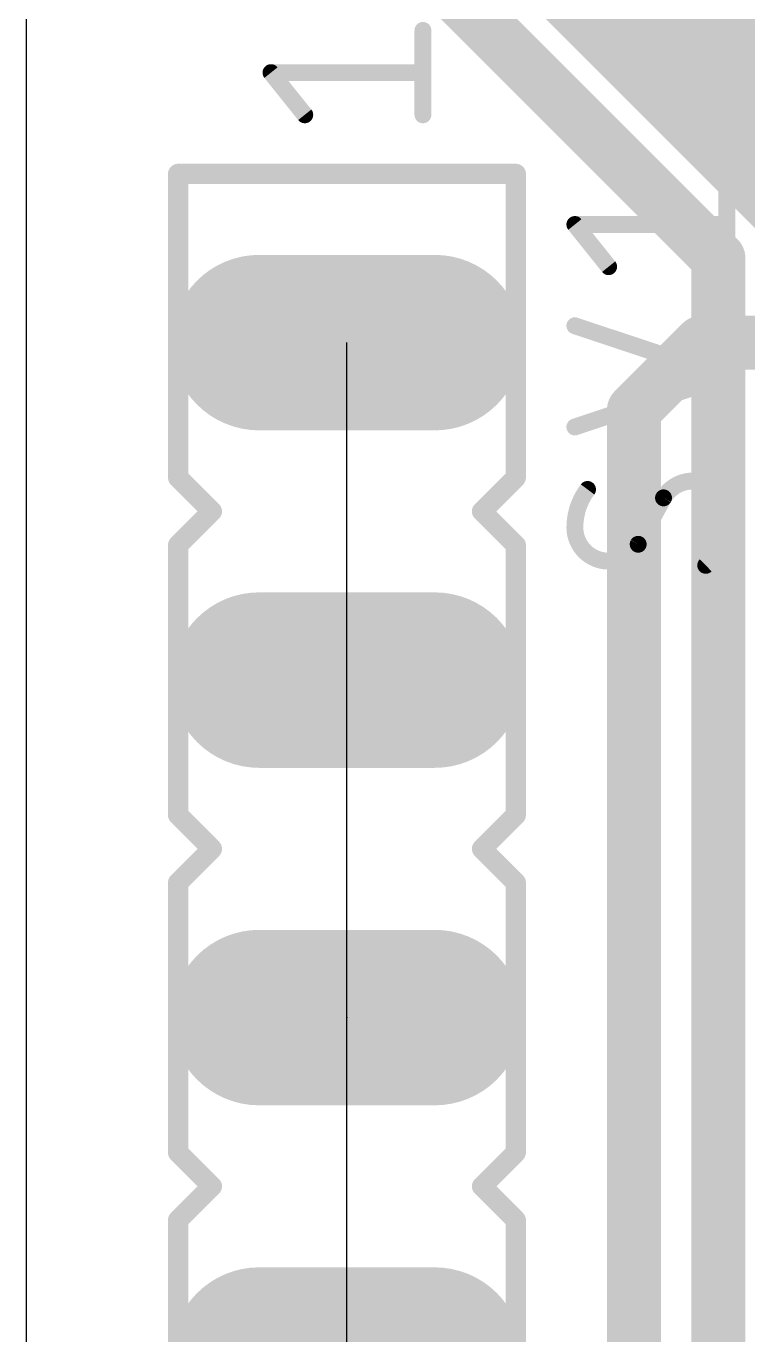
# Model space of a CAD drawing. Extents: x -0.1 to 1.18, y 0 to 3.76.
# Drawn here: x 0 to 0.2137, y 2.491 to 2.8788 of the extents above; entities that cross this region are included whole.
import ezdxf

# ---------------------------------------------------------------- set-up
doc = ezdxf.new("R2010")
doc.units = 0
for name, color, linetype in [('1', 12, 'CONTINUOUS'), ('16', 132, 'CONTINUOUS'), ('17', 110, 'CONTINUOUS'), ('19', 53, 'CONTINUOUS'), ('20', 31, 'CONTINUOUS'), ('21', 253, 'CONTINUOUS'), ('23', 53, 'CONTINUOUS'), ('25', 253, 'CONTINUOUS'), ('51', 253, 'CONTINUOUS')]:
    doc.layers.add(name, color=color, linetype=linetype)

# ---------------------------------------------------------------- blocks, each defined once
blk = doc.blocks.new('RECT')
blk.add_solid([(-0.5, -0.5), (0.5, -0.5), (-0.5, 0.5), (0.5, 0.5)])
blk = doc.blocks.new('LONGP100')
at = {"const_width": 1}
blk.add_lwpolyline([(-0.5, 0), (0.5, 0)], dxfattribs=at)
at = {"const_width": 0.5}
for points in [[(-0.5, 0.25, 1), (-0.5, -0.25)], [(0.5, -0.25, 1), (0.5, 0.25)]]:
    blk.add_lwpolyline(points, format="xyb", dxfattribs=at)

msp = doc.modelspace()

# ---------------------------------------------------------------- linework, layer by layer
at = {"layer": '1', "const_width": 0.016}
for points in [[(0.2, 2.785), (0.18, 2.765)], [(0.26, 2.785), (0.2, 2.785)], [(0.18, 2.765), (0.18, 2.455)]]:
    msp.add_lwpolyline(points, dxfattribs=at)
at = {"layer": '1', "const_width": 0.008}
for points in [[(0.2, 2.789, 1), (0.2, 2.781)], [(0.202828, 2.782172, 1), (0.197172, 2.787828)], [(0.184, 2.765, 1), (0.176, 2.765)], [(0.177172, 2.767828, 1), (0.182828, 2.762172)]]:
    msp.add_lwpolyline(points, format="xyb", dxfattribs=at)
at = {"layer": '16'}
for points, const_width in [([(0.095, 2.92), (0.205, 2.81)], 0.016), ([(0.221994, 2.835433), (0.152966, 2.904461)], 0.032), ([(0.177426, 2.88), (0.297574, 2.88)], 0.032), ([(0.209426, 2.848), (0.265574, 2.848)], 0.032), ([(0.230433, 2.826994), (0.221994, 2.835433)], 0.032), ([(0.205, 2.81), (0.205, 1.855)], 0.016)]:
    msp.add_lwpolyline(points, dxfattribs=dict(at, const_width=const_width))
for points, const_width in [([(0.177426, 2.888, 1), (0.177426, 2.872)], 0.016), ([(0.209426, 2.856, 1), (0.209426, 2.84)], 0.016), ([(0.22765, 2.84109, 1), (0.216337, 2.829776)], 0.016), ([(0.216337, 2.829776, 1), (0.22765, 2.84109)], 0.016), ([(0.209, 2.81, 1), (0.201, 2.81)], 0.008), ([(0.202172, 2.807172, 1), (0.207828, 2.812828)], 0.008)]:
    msp.add_lwpolyline(points, format="xyb", dxfattribs=dict(at, const_width=const_width))
at = {"layer": '19'}
for p, q in [((0.095, 2.585), (0.095, 2.785)), ((0.095, 2.485), (0.095, 2.585))]:
    msp.add_line(p, q, dxfattribs=at)
at = {"layer": '20'}
msp.add_line((0, 3.5), (0, 0), dxfattribs=at)
at = {"layer": '21'}
for points, const_width in [([(0.1175, 2.8525), (0.1175, 2.8775)], 0.005), ([(0.0825, 2.8525), (0.0725, 2.865)], 0.005), ([(0.0725, 2.865), (0.1175, 2.865)], 0.005), ([(0.145, 2.835), (0.045, 2.835)], 0.006), ([(0.045, 2.835), (0.045, 2.745)], 0.006), ([(0.145, 2.745), (0.145, 2.835)], 0.006), ([(0.045, 2.745), (0.055, 2.735)], 0.006), ([(0.135, 2.735), (0.145, 2.745)], 0.006), ([(0.055, 2.735), (0.045, 2.725)], 0.006), ([(0.145, 2.725), (0.135, 2.735)], 0.006), ([(0.045, 2.725), (0.045, 2.645)], 0.006), ([(0.145, 2.645), (0.145, 2.725)], 0.006), ([(0.045, 2.645), (0.055, 2.635)], 0.006), ([(0.135, 2.635), (0.145, 2.645)], 0.006), ([(0.055, 2.635), (0.045, 2.625)], 0.006), ([(0.145, 2.625), (0.135, 2.635)], 0.006), ([(0.045, 2.625), (0.045, 2.545)], 0.006), ([(0.145, 2.545), (0.145, 2.625)], 0.006), ([(0.045, 2.545), (0.055, 2.535)], 0.006), ([(0.135, 2.535), (0.145, 2.545)], 0.006), ([(0.055, 2.535), (0.045, 2.525)], 0.006), ([(0.145, 2.525), (0.135, 2.535)], 0.006), ([(0.045, 2.525), (0.045, 2.445)], 0.006), ([(0.145, 2.445), (0.145, 2.525)], 0.006)]:
    msp.add_lwpolyline(points, dxfattribs=dict(at, const_width=const_width))
for points, const_width in [([(0.11875, 2.8775, 1), (0.11625, 2.8775)], 0.0025), ([(0.073476, 2.865781, 1), (0.071524, 2.864219)], 0.0025), ([(0.0725, 2.86625, 1), (0.0725, 2.86375)], 0.0025), ([(0.1175, 2.86375, 1), (0.1175, 2.86625)], 0.0025), ([(0.081524, 2.851719, 1), (0.083476, 2.853281)], 0.0025), ([(0.11625, 2.8525, 1), (0.11875, 2.8525)], 0.0025), ([(0.045, 2.8365, 1), (0.045, 2.8335)], 0.003), ([(0.0465, 2.835, 1), (0.0435, 2.835)], 0.003), ([(0.1465, 2.835, 1), (0.1435, 2.835)], 0.003), ([(0.145, 2.8335, 1), (0.145, 2.8365)], 0.003), ([(0.046061, 2.746061, 1), (0.043939, 2.743939)], 0.003), ([(0.0435, 2.745, 1), (0.0465, 2.745)], 0.003), ([(0.1435, 2.745, 1), (0.1465, 2.745)], 0.003), ([(0.146061, 2.743939, 1), (0.143939, 2.746061)], 0.003), ([(0.056061, 2.733939, 1), (0.053939, 2.736061)], 0.003), ([(0.136061, 2.736061, 1), (0.133939, 2.733939)], 0.003), ([(0.053939, 2.733939, 1), (0.056061, 2.736061)], 0.003), ([(0.133939, 2.736061, 1), (0.136061, 2.733939)], 0.003), ([(0.0465, 2.725, 1), (0.0435, 2.725)], 0.003), ([(0.043939, 2.726061, 1), (0.046061, 2.723939)], 0.003), ([(0.1465, 2.725, 1), (0.1435, 2.725)], 0.003), ([(0.143939, 2.723939, 1), (0.146061, 2.726061)], 0.003), ([(0.046061, 2.646061, 1), (0.043939, 2.643939)], 0.003), ([(0.0435, 2.645, 1), (0.0465, 2.645)], 0.003), ([(0.1435, 2.645, 1), (0.1465, 2.645)], 0.003), ([(0.146061, 2.643939, 1), (0.143939, 2.646061)], 0.003), ([(0.056061, 2.633939, 1), (0.053939, 2.636061)], 0.003), ([(0.053939, 2.633939, 1), (0.056061, 2.636061)], 0.003), ([(0.136061, 2.636061, 1), (0.133939, 2.633939)], 0.003), ([(0.133939, 2.636061, 1), (0.136061, 2.633939)], 0.003), ([(0.0465, 2.625, 1), (0.0435, 2.625)], 0.003), ([(0.043939, 2.626061, 1), (0.046061, 2.623939)], 0.003), ([(0.1465, 2.625, 1), (0.1435, 2.625)], 0.003), ([(0.143939, 2.623939, 1), (0.146061, 2.626061)], 0.003), ([(0.046061, 2.546061, 1), (0.043939, 2.543939)], 0.003), ([(0.146061, 2.543939, 1), (0.143939, 2.546061)], 0.003), ([(0.0435, 2.545, 1), (0.0465, 2.545)], 0.003), ([(0.1435, 2.545, 1), (0.1465, 2.545)], 0.003), ([(0.056061, 2.533939, 1), (0.053939, 2.536061)], 0.003), ([(0.053939, 2.533939, 1), (0.056061, 2.536061)], 0.003), ([(0.136061, 2.536061, 1), (0.133939, 2.533939)], 0.003), ([(0.133939, 2.536061, 1), (0.136061, 2.533939)], 0.003), ([(0.0465, 2.525, 1), (0.0435, 2.525)], 0.003), ([(0.043939, 2.526061, 1), (0.046061, 2.523939)], 0.003), ([(0.1465, 2.525, 1), (0.1435, 2.525)], 0.003), ([(0.143939, 2.523939, 1), (0.146061, 2.526061)], 0.003)]:
    msp.add_lwpolyline(points, format="xyb", dxfattribs=dict(at, const_width=const_width))
at = {"layer": '23'}
msp.add_point((0.095, 2.585), dxfattribs=at)
at = {"layer": '25', "const_width": 0.005}
for points in [[(0.2075, 2.8075), (0.2075, 2.8325)], [(0.1725, 2.8075), (0.1625, 2.82)], [(0.1625, 2.82), (0.2075, 2.82)], [(0.2075, 2.775), (0.1625, 2.79)], [(0.1625, 2.76), (0.2075, 2.775)], [(0.18875, 2.739), (0.18125, 2.72525)]]:
    msp.add_lwpolyline(points, dxfattribs=at)
at = {"layer": '25'}
for points, const_width in [([(0.20875, 2.8325, 1), (0.20625, 2.8325)], 0.0025), ([(0.163476, 2.820781, 1), (0.161524, 2.819219)], 0.0025), ([(0.1625, 2.82125, 1), (0.1625, 2.81875)], 0.0025), ([(0.2075, 2.81875, 1), (0.2075, 2.82125)], 0.0025), ([(0.171524, 2.806719, 1), (0.173476, 2.808281)], 0.0025), ([(0.20625, 2.8075, 1), (0.20875, 2.8075)], 0.0025), ([(0.162895, 2.791186, 1), (0.162105, 2.788814)], 0.0025), ([(0.207895, 2.773814, 1), (0.207105, 2.776186)], 0.0025), ([(0.207105, 2.773814, 1), (0.207895, 2.776186)], 0.0025), ([(0.162105, 2.761186, 1), (0.162895, 2.758814)], 0.0025), ([(0.1975, 2.744, 0.265564), (0.18875, 2.739)], 0.005), ([(0.2075, 2.734, 0.414214), (0.1975, 2.744)], 0.005), ([(0.1975, 2.74525, 1), (0.1975, 2.74275)], 0.0025), ([(0.1975, 2.74275, 1), (0.1975, 2.74525)], 0.0025), ([(0.16625, 2.7415, 0.162278), (0.1625, 2.73025)], 0.005), ([(0.16725, 2.74075, 1), (0.16525, 2.74225)], 0.0025), ([(0.187673, 2.739635, 1), (0.189827, 2.738365)], 0.0025), ([(0.189847, 2.738401, 1), (0.187653, 2.739599)], 0.0025), ([(0.20125, 2.719, 0.2), (0.2075, 2.734)], 0.005), ([(0.20875, 2.734, 1), (0.20625, 2.734)], 0.0025), ([(0.20625, 2.734, 1), (0.20875, 2.734)], 0.0025), ([(0.1625, 2.73025, 0.414214), (0.1725, 2.72025)], 0.005), ([(0.16375, 2.73025, 1), (0.16125, 2.73025)], 0.0025), ([(0.16125, 2.73025, 1), (0.16375, 2.73025)], 0.0025), ([(0.1725, 2.72025, 0.265564), (0.18125, 2.72525)], 0.005), ([(0.180153, 2.725849, 1), (0.182347, 2.724651)], 0.0025), ([(0.182327, 2.724615, 1), (0.180173, 2.725885)], 0.0025), ([(0.1725, 2.7215, 1), (0.1725, 2.719)], 0.0025), ([(0.1725, 2.719, 1), (0.1725, 2.7215)], 0.0025), ([(0.20037, 2.719888, 1), (0.20213, 2.718112)], 0.0025)]:
    msp.add_lwpolyline(points, format="xyb", dxfattribs=dict(at, const_width=const_width))
at = {"layer": '51', "const_width": 0.006}
for points in [[(0.115, 2.805), (0.075, 2.805)], [(0.075, 2.805), (0.075, 2.795)], [(0.115, 2.795), (0.115, 2.805)], [(0.075, 2.795), (0.065, 2.795)], [(0.065, 2.795), (0.065, 2.775)], [(0.125, 2.795), (0.115, 2.795)], [(0.125, 2.775), (0.125, 2.795)], [(0.065, 2.775), (0.075, 2.775)], [(0.075, 2.775), (0.075, 2.765)], [(0.115, 2.765), (0.115, 2.775)], [(0.115, 2.775), (0.125, 2.775)], [(0.075, 2.765), (0.115, 2.765)], [(0.115, 2.705), (0.075, 2.705)], [(0.075, 2.705), (0.075, 2.695)], [(0.115, 2.695), (0.115, 2.705)], [(0.075, 2.695), (0.065, 2.695)], [(0.065, 2.695), (0.065, 2.675)], [(0.125, 2.695), (0.115, 2.695)], [(0.125, 2.675), (0.125, 2.695)], [(0.065, 2.675), (0.075, 2.675)], [(0.075, 2.675), (0.075, 2.665)], [(0.115, 2.665), (0.115, 2.675)], [(0.115, 2.675), (0.125, 2.675)], [(0.075, 2.665), (0.115, 2.665)], [(0.115, 2.605), (0.075, 2.605)], [(0.075, 2.605), (0.075, 2.595)], [(0.115, 2.595), (0.115, 2.605)], [(0.075, 2.595), (0.065, 2.595)], [(0.065, 2.595), (0.065, 2.575)], [(0.125, 2.595), (0.115, 2.595)], [(0.125, 2.575), (0.125, 2.595)], [(0.065, 2.575), (0.075, 2.575)], [(0.075, 2.575), (0.075, 2.565)], [(0.115, 2.565), (0.115, 2.575)], [(0.115, 2.575), (0.125, 2.575)], [(0.075, 2.565), (0.115, 2.565)], [(0.115, 2.505), (0.075, 2.505)], [(0.075, 2.505), (0.075, 2.495)], [(0.115, 2.495), (0.115, 2.505)], [(0.075, 2.495), (0.065, 2.495)], [(0.065, 2.495), (0.065, 2.475)], [(0.125, 2.495), (0.115, 2.495)], [(0.125, 2.475), (0.125, 2.495)]]:
    msp.add_lwpolyline(points, dxfattribs=at)
at = {"layer": '51', "const_width": 0.003}
for points in [[(0.075, 2.8065, 1), (0.075, 2.8035)], [(0.0765, 2.805, 1), (0.0735, 2.805)], [(0.1165, 2.805, 1), (0.1135, 2.805)], [(0.115, 2.8035, 1), (0.115, 2.8065)], [(0.065, 2.7965, 1), (0.065, 2.7935)], [(0.0665, 2.795, 1), (0.0635, 2.795)], [(0.0735, 2.795, 1), (0.0765, 2.795)], [(0.075, 2.7935, 1), (0.075, 2.7965)], [(0.115, 2.7965, 1), (0.115, 2.7935)], [(0.1135, 2.795, 1), (0.1165, 2.795)], [(0.1265, 2.795, 1), (0.1235, 2.795)], [(0.125, 2.7935, 1), (0.125, 2.7965)], [(0.065, 2.7765, 1), (0.065, 2.7735)], [(0.0635, 2.775, 1), (0.0665, 2.775)], [(0.0765, 2.775, 1), (0.0735, 2.775)], [(0.075, 2.7735, 1), (0.075, 2.7765)], [(0.1165, 2.775, 1), (0.1135, 2.775)], [(0.115, 2.7765, 1), (0.115, 2.7735)], [(0.1235, 2.775, 1), (0.1265, 2.775)], [(0.125, 2.7735, 1), (0.125, 2.7765)], [(0.075, 2.7665, 1), (0.075, 2.7635)], [(0.0735, 2.765, 1), (0.0765, 2.765)], [(0.1135, 2.765, 1), (0.1165, 2.765)], [(0.115, 2.7635, 1), (0.115, 2.7665)], [(0.075, 2.7065, 1), (0.075, 2.7035)], [(0.0765, 2.705, 1), (0.0735, 2.705)], [(0.1165, 2.705, 1), (0.1135, 2.705)], [(0.115, 2.7035, 1), (0.115, 2.7065)], [(0.065, 2.6965, 1), (0.065, 2.6935)], [(0.0665, 2.695, 1), (0.0635, 2.695)], [(0.0735, 2.695, 1), (0.0765, 2.695)], [(0.075, 2.6935, 1), (0.075, 2.6965)], [(0.115, 2.6965, 1), (0.115, 2.6935)], [(0.1135, 2.695, 1), (0.1165, 2.695)], [(0.1265, 2.695, 1), (0.1235, 2.695)], [(0.125, 2.6935, 1), (0.125, 2.6965)], [(0.065, 2.6765, 1), (0.065, 2.6735)], [(0.0635, 2.675, 1), (0.0665, 2.675)], [(0.0765, 2.675, 1), (0.0735, 2.675)], [(0.075, 2.6735, 1), (0.075, 2.6765)], [(0.1165, 2.675, 1), (0.1135, 2.675)], [(0.115, 2.6765, 1), (0.115, 2.6735)], [(0.1235, 2.675, 1), (0.1265, 2.675)], [(0.125, 2.6735, 1), (0.125, 2.6765)], [(0.075, 2.6665, 1), (0.075, 2.6635)], [(0.115, 2.6635, 1), (0.115, 2.6665)], [(0.0735, 2.665, 1), (0.0765, 2.665)], [(0.1135, 2.665, 1), (0.1165, 2.665)], [(0.075, 2.6065, 1), (0.075, 2.6035)], [(0.0765, 2.605, 1), (0.0735, 2.605)], [(0.1165, 2.605, 1), (0.1135, 2.605)], [(0.115, 2.6035, 1), (0.115, 2.6065)], [(0.065, 2.5965, 1), (0.065, 2.5935)], [(0.0665, 2.595, 1), (0.0635, 2.595)], [(0.0735, 2.595, 1), (0.0765, 2.595)], [(0.075, 2.5935, 1), (0.075, 2.5965)], [(0.115, 2.5965, 1), (0.115, 2.5935)], [(0.1135, 2.595, 1), (0.1165, 2.595)], [(0.1265, 2.595, 1), (0.1235, 2.595)], [(0.125, 2.5935, 1), (0.125, 2.5965)], [(0.065, 2.5765, 1), (0.065, 2.5735)], [(0.0635, 2.575, 1), (0.0665, 2.575)], [(0.0765, 2.575, 1), (0.0735, 2.575)], [(0.075, 2.5735, 1), (0.075, 2.5765)], [(0.1165, 2.575, 1), (0.1135, 2.575)], [(0.115, 2.5765, 1), (0.115, 2.5735)], [(0.1235, 2.575, 1), (0.1265, 2.575)], [(0.125, 2.5735, 1), (0.125, 2.5765)], [(0.075, 2.5665, 1), (0.075, 2.5635)], [(0.115, 2.5635, 1), (0.115, 2.5665)], [(0.0735, 2.565, 1), (0.0765, 2.565)], [(0.1135, 2.565, 1), (0.1165, 2.565)], [(0.075, 2.5065, 1), (0.075, 2.5035)], [(0.0765, 2.505, 1), (0.0735, 2.505)], [(0.1165, 2.505, 1), (0.1135, 2.505)], [(0.115, 2.5035, 1), (0.115, 2.5065)], [(0.065, 2.4965, 1), (0.065, 2.4935)], [(0.0665, 2.495, 1), (0.0635, 2.495)], [(0.075, 2.4935, 1), (0.075, 2.4965)], [(0.115, 2.4965, 1), (0.115, 2.4935)], [(0.1265, 2.495, 1), (0.1235, 2.495)], [(0.125, 2.4935, 1), (0.125, 2.4965)], [(0.0735, 2.495, 1), (0.0765, 2.495)], [(0.1135, 2.495, 1), (0.1165, 2.495)]]:
    msp.add_lwpolyline(points, format="xyb", dxfattribs=at)

# ---------------------------------------------------------------- block references
at = {"layer": '17', "xscale": 0.052, "yscale": 0.052}
for p in [(0.095, 2.785), (0.095, 2.785), (0.095, 2.685), (0.095, 2.685), (0.095, 2.585), (0.095, 2.585), (0.095, 2.485), (0.095, 2.485)]:
    msp.add_blockref('LONGP100', p, dxfattribs=at)
at = {"layer": '51', "xscale": 0.01, "yscale": 0.02, "rotation": 270}
for p in [(0.075, 2.785), (0.115, 2.785), (0.075, 2.685), (0.115, 2.685), (0.075, 2.585), (0.115, 2.585)]:
    msp.add_blockref('RECT', p, dxfattribs=at)

doc.saveas('drawing.dxf')
